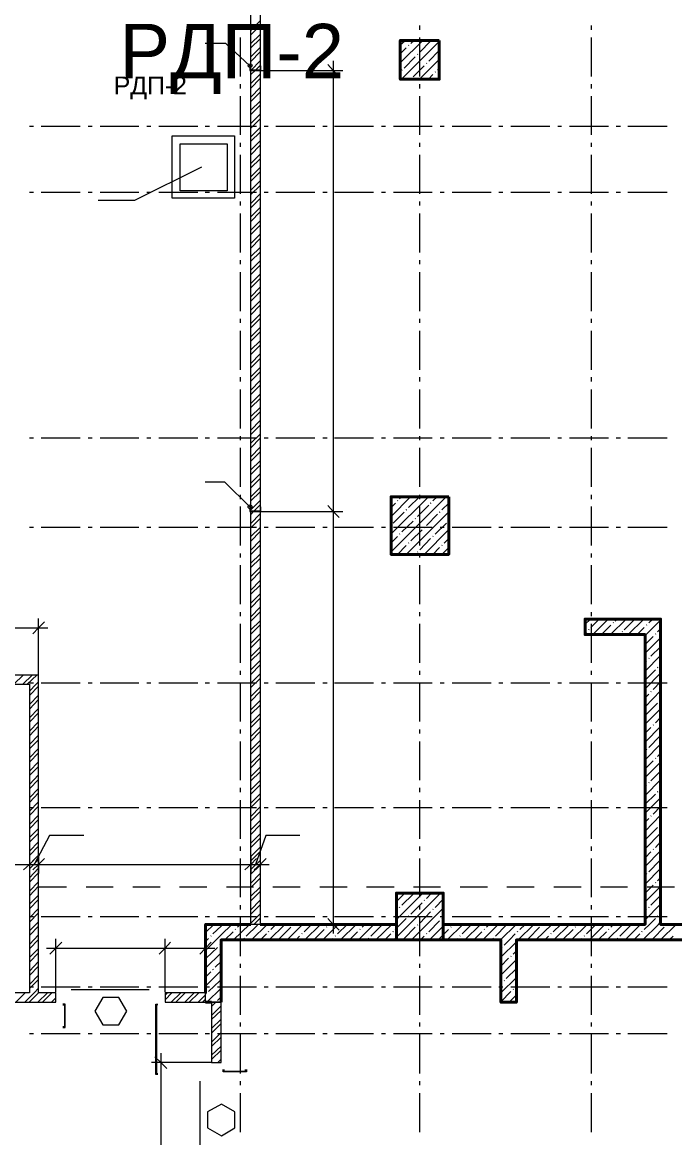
# Model space of a CAD drawing. Header units: millimetres. Extents: x -213547 to 415037, y -3642 to 106956.
# Drawn here: x -157508 to -149133, y 14414 to 28745 of the extents above; entities that cross this region are included whole.
import ezdxf

# ---------------------------------------------------------------- set-up
doc = ezdxf.new("R2010")
doc.units = ezdxf.units.MM
doc.layers.add('PDF _Текст', color=7, linetype='Continuous')
doc.styles.get("Standard").update_dxf_attribs({"font": 'arial.ttf'})

msp = doc.modelspace()

# ---------------------------------------------------------------- linework, layer by layer
at = {"lineweight": 9}
for points in [[(-154574.3, 28131.5), (-154574.3, 32147.6), (-154455.6, 32147.6), (-154455.6, 28131.5)], [(-154705.6, 28648.4), (-154705.6, 28703.4)], [(-154574.3, 28639.9), (-154455.6, 28762.7)], [(-154574.3, 28584.8), (-154455.6, 28703.4)], [(-152405.3, 28648.4), (-152405.3, 28703.4)], [(-150202.4, 28648.4), (-150202.4, 28703.4)], [(-154705.6, 28046.8), (-154705.6, 28550.9)], [(-154574.3, 28470.4), (-154455.6, 28589)], [(-154574.3, 28415.4), (-154455.6, 28534)], [(-152405.3, 28046.8), (-152405.3, 28550.9)], [(-150202.4, 28046.8), (-150202.4, 28550.9)], [(-154587, 28186.6), (-154896.2, 28470.4), (-155158.9, 28470.4)], [(-154574.3, 28301), (-154455.6, 28419.6)], [(-152655.2, 28453.5), (-152591.7, 28512.8)], [(-152655.2, 28224.7), (-152367.1, 28512.8)], [(-152655.2, 28339.1), (-152578.9, 28415.4)], [(-152638.3, 28012.9), (-152155.3, 28495.8)], [(-152549.3, 28445), (-152545.1, 28449.2)], [(-152519.6, 28470.4), (-152477.3, 28512.8)], [(-152405.3, 28360.3), (-152265.5, 28500.1)], [(-152290.9, 28245.9), (-152155.3, 28381.5)], [(-154574.3, 28241.7), (-154455.6, 28364.5)], [(-154570, 28131.5), (-154455.6, 28250.1)], [(-153515.2, 28250.1), (-153515.2, 22459.1), (-153515.2, 17036.5)], [(-152604.4, 28156.9), (-152464.6, 28301)], [(-152434.9, 28330.6), (-152430.7, 28334.9)], [(-152409.5, 28012.9), (-152155.3, 28267.1)], [(-154574.3, 28072.2), (-154519.2, 28127.3)], [(-154574.3, 22463.3), (-154574.3, 28127.3)], [(-154515, 28131.5), (-154455.6, 28190.8)], [(-154455.6, 28127.3), (-154455.6, 22463.3)], [(-154447.2, 28127.3), (-153515.2, 28127.3), (-153392.3, 28127.3)], [(-152634, 28131.5), (-152629.8, 28135.8)], [(-152490, 28042.6), (-152350.2, 28186.6)], [(-152320.5, 28216.2), (-152316.3, 28220.5)], [(-152206.1, 28101.9), (-152201.9, 28106.1)], [(-152176.5, 28131.5), (-152155.3, 28152.7)], [(-154705.6, 27894.3), (-154705.6, 27949.4)], [(-154574.3, 27957.8), (-154455.6, 28076.4)], [(-154574.3, 27898.5), (-154455.6, 28021.4)], [(-152519.6, 28017.1), (-152515.4, 28021.4)], [(-152405.3, 27894.3), (-152405.3, 27949.4)], [(-152295.1, 28012.9), (-152235.8, 28072.2)], [(-152180.7, 28012.9), (-152155.3, 28038.3)], [(-150202.4, 27894.3), (-150202.4, 27949.4)], [(-154574.3, 27784.1), (-154455.6, 27907)], [(-154574.3, 27729.1), (-154455.6, 27847.7)], [(-154705.6, 27297), (-154705.6, 27796.8)], [(-154574.3, 27614.7), (-154455.6, 27733.3)], [(-154574.3, 27559.6), (-154455.6, 27678.2)], [(-152405.3, 27297), (-152405.3, 27796.8)], [(-150202.4, 27297), (-150202.4, 27796.8)], [(-154574.3, 27445.2), (-154455.6, 27563.8)], [(-157416.9, 27411.3), (-157366, 27411.3)], [(-157264.3, 27411.3), (-156764.5, 27411.3)], [(-156662.8, 27411.3), (-156611.9, 27411.3)], [(-156510.3, 27411.3), (-156010.4, 27411.3)], [(-155908.7, 27411.3), (-155857.9, 27411.3)], [(-155756.2, 27411.3), (-155256.3, 27411.3)], [(-155158.9, 27411.3), (-155103.8, 27411.3)], [(-155002.1, 27411.3), (-154502.2, 27411.3)], [(-154574.3, 27385.9), (-154455.6, 27504.5)], [(-154574.3, 27271.5), (-154455.6, 27394.4)], [(-154404.8, 27411.3), (-154349.7, 27411.3)], [(-154252.3, 27411.3), (-153752.4, 27411.3)], [(-153650.7, 27411.3), (-153595.7, 27411.3)], [(-153498.2, 27411.3), (-152998.3, 27411.3)], [(-152896.7, 27411.3), (-152845.8, 27411.3)], [(-152744.2, 27411.3), (-152244.3, 27411.3)], [(-152142.6, 27411.3), (-152091.8, 27411.3)], [(-151990.1, 27411.3), (-151490.2, 27411.3)], [(-151388.5, 27411.3), (-151337.7, 27411.3)], [(-151236, 27411.3), (-150736.1, 27411.3)], [(-150634.5, 27411.3), (-150583.6, 27411.3)], [(-150482, 27411.3), (-149982.1, 27411.3)], [(-149884.6, 27411.3), (-149829.6, 27411.3)], [(-149732.1, 27411.3), (-149228, 27411.3)], [(-154574.3, 27216.5), (-154455.6, 27335.1)], [(-154705.6, 27144.5), (-154705.6, 27195.3)], [(-154574.3, 27102.1), (-154455.6, 27220.7)], [(-154574.3, 27042.8), (-154455.6, 27165.6)], [(-152405.3, 27144.5), (-152405.3, 27195.3)], [(-150202.4, 27144.5), (-150202.4, 27195.3)], [(-154705.6, 26542.9), (-154705.6, 27042.8)], [(-154574.3, 26928.4), (-154455.6, 27051.3)], [(-154574.3, 26873.3), (-154455.6, 26991.9)], [(-152405.3, 26542.9), (-152405.3, 27042.8)], [(-150202.4, 26542.9), (-150202.4, 27042.8)], [(-155205.5, 26881.8), (-156069.7, 26453.9), (-156535.7, 26453.9)], [(-154574.3, 26758.9), (-154455.6, 26877.6)], [(-154574.3, 26703.9), (-154455.6, 26822.5)], [(-154574.3, 26589.5), (-154455.6, 26708.1)], [(-157416.9, 26564.1), (-157366, 26564.1)], [(-157264.3, 26564.1), (-156764.5, 26564.1)], [(-156662.8, 26564.1), (-156611.9, 26564.1)], [(-156510.3, 26564.1), (-156010.4, 26564.1)], [(-155908.7, 26564.1), (-155857.9, 26564.1)], [(-155756.2, 26564.1), (-155256.3, 26564.1)], [(-155158.9, 26564.1), (-155103.8, 26564.1)], [(-155002.1, 26564.1), (-154502.2, 26564.1)], [(-154574.3, 26530.2), (-154455.6, 26648.8)], [(-154574.3, 26415.8), (-154455.6, 26538.7)], [(-154404.8, 26564.1), (-154349.7, 26564.1)], [(-154252.3, 26564.1), (-153752.4, 26564.1)], [(-153650.7, 26564.1), (-153595.7, 26564.1)], [(-153498.2, 26564.1), (-152998.3, 26564.1)], [(-152896.7, 26564.1), (-152845.8, 26564.1)], [(-152744.2, 26564.1), (-152244.3, 26564.1)], [(-152142.6, 26564.1), (-152091.8, 26564.1)], [(-151990.1, 26564.1), (-151490.2, 26564.1)], [(-151388.5, 26564.1), (-151337.7, 26564.1)], [(-151236, 26564.1), (-150736.1, 26564.1)], [(-150634.5, 26564.1), (-150583.6, 26564.1)], [(-150482, 26564.1), (-149982.1, 26564.1)], [(-149884.6, 26564.1), (-149829.6, 26564.1)], [(-149732.1, 26564.1), (-149228, 26564.1)], [(-154705.6, 26390.4), (-154705.6, 26441.2)], [(-154574.3, 26360.7), (-154455.6, 26479.3)], [(-152405.3, 26390.4), (-152405.3, 26441.2)], [(-150202.4, 26390.4), (-150202.4, 26441.2)], [(-154705.6, 25788.8), (-154705.6, 26288.7)], [(-154574.3, 26246.3), (-154455.6, 26365)], [(-154574.3, 26187), (-154455.6, 26309.9)], [(-152405.3, 25788.8), (-152405.3, 26288.7)], [(-150202.4, 25788.8), (-150202.4, 26288.7)], [(-154574.3, 26072.7), (-154455.6, 26195.5)], [(-154574.3, 26017.6), (-154455.6, 26136.2)], [(-154574.3, 25903.2), (-154455.6, 26021.8)], [(-154574.3, 25843.9), (-154455.6, 25966.7)], [(-154574.3, 25733.7), (-154455.6, 25852.4)], [(-154705.6, 25636.3), (-154705.6, 25687.1)], [(-154574.3, 25674.4), (-154455.6, 25793.1)], [(-154574.3, 25560.1), (-154455.6, 25678.7)], [(-152405.3, 25636.3), (-152405.3, 25687.1)], [(-150202.4, 25636.3), (-150202.4, 25687.1)], [(-154705.6, 25034.8), (-154705.6, 25534.6)], [(-154574.3, 25505), (-154455.6, 25623.6)], [(-154574.3, 25390.6), (-154455.6, 25509.2)], [(-152405.3, 25034.8), (-152405.3, 25534.6)], [(-150202.4, 25034.8), (-150202.4, 25534.6)], [(-154574.3, 25331.3), (-154455.6, 25454.2)], [(-154574.3, 25216.9), (-154455.6, 25339.8)], [(-154574.3, 25161.8), (-154455.6, 25280.5)], [(-154574.3, 25047.5), (-154455.6, 25166.1)], [(-154574.3, 24988.2), (-154455.6, 25111)], [(-154574.3, 24873.8), (-154455.6, 24996.6)], [(-154574.3, 24818.7), (-154455.6, 24937.3)], [(-154705.6, 24882.2), (-154705.6, 24933.1)], [(-154574.3, 24704.3), (-154455.6, 24822.9)], [(-152405.3, 24882.2), (-152405.3, 24933.1)], [(-150202.4, 24882.2), (-150202.4, 24933.1)], [(-154705.6, 24280.7), (-154705.6, 24780.6)], [(-154574.3, 24649.2), (-154455.6, 24767.9)], [(-154574.3, 24534.9), (-154455.6, 24653.5)], [(-152405.3, 24280.7), (-152405.3, 24780.6)], [(-150202.4, 24280.7), (-150202.4, 24780.6)], [(-154574.3, 24475.6), (-154455.6, 24598.4)], [(-154574.3, 24361.2), (-154455.6, 24484)], [(-154574.3, 24306.1), (-154455.6, 24424.7)], [(-154574.3, 24191.7), (-154455.6, 24310.3)], [(-154574.3, 24132.4), (-154455.6, 24255.3)], [(-154705.6, 24128.2), (-154705.6, 24183.2)], [(-154574.3, 24018), (-154455.6, 24140.9)], [(-154574.3, 23963), (-154455.6, 24081.6)], [(-152405.3, 24128.2), (-152405.3, 24183.2)], [(-150202.4, 24128.2), (-150202.4, 24183.2)], [(-154705.6, 23526.6), (-154705.6, 24026.5)], [(-154574.3, 23848.6), (-154455.6, 23967.2)], [(-152405.3, 23526.6), (-152405.3, 24026.5)], [(-150202.4, 23526.6), (-150202.4, 24026.5)], [(-154574.3, 23793.5), (-154455.6, 23912.1)], [(-154574.3, 23679.1), (-154455.6, 23797.7)], [(-154574.3, 23619.8), (-154455.6, 23738.4)], [(-154574.3, 23505.4), (-154455.6, 23628.3)], [(-154574.3, 23450.4), (-154455.6, 23569)], [(-157416.9, 23408), (-157366, 23408)], [(-157264.3, 23408), (-156764.5, 23408)], [(-156662.8, 23408), (-156611.9, 23408)], [(-156510.3, 23408), (-156010.4, 23408)], [(-155908.7, 23408), (-155857.9, 23408)], [(-155756.2, 23408), (-155256.3, 23408)], [(-155158.9, 23408), (-155103.8, 23408)], [(-155002.1, 23408), (-154502.2, 23408)], [(-154705.6, 23374.1), (-154705.6, 23429.2)], [(-154574.3, 23336), (-154455.6, 23454.6)], [(-154574.3, 23276.7), (-154455.6, 23399.5)], [(-154404.8, 23408), (-154349.7, 23408)], [(-154252.3, 23408), (-153752.4, 23408)], [(-153650.7, 23408), (-153595.7, 23408)], [(-153498.2, 23408), (-152998.3, 23408)], [(-152896.7, 23408), (-152845.8, 23408)], [(-152744.2, 23408), (-152244.3, 23408)], [(-152405.3, 23374.1), (-152405.3, 23429.2)], [(-152142.6, 23408), (-152091.8, 23408)], [(-151990.1, 23408), (-151490.2, 23408)], [(-151388.5, 23408), (-151337.7, 23408)], [(-151236, 23408), (-150736.1, 23408)], [(-150634.5, 23408), (-150583.6, 23408)], [(-150482, 23408), (-149982.1, 23408)], [(-150202.4, 23374.1), (-150202.4, 23429.2)], [(-149884.6, 23408), (-149829.6, 23408)], [(-149732.1, 23408), (-149228, 23408)], [(-154705.6, 22776.8), (-154705.6, 23276.7)], [(-154574.3, 23162.3), (-154455.6, 23285.1)], [(-154574.3, 23107.2), (-154455.6, 23225.8)], [(-152405.3, 22776.8), (-152405.3, 23276.7)], [(-150202.4, 22776.8), (-150202.4, 23276.7)], [(-154574.3, 22992.8), (-154455.6, 23111.5)], [(-154574.3, 22933.5), (-154455.6, 23056.4)], [(-154574.3, 22823.4), (-154455.6, 22942)], [(-154587, 22518.4), (-154908.9, 22836.1), (-155158.9, 22836.1)], [(-154574.3, 22764.1), (-154455.6, 22882.7)], [(-154705.6, 22620), (-154705.6, 22675.1)], [(-154574.3, 22649.7), (-154455.6, 22768.3)], [(-154574.3, 22594.6), (-154455.6, 22713.2)], [(-152773.8, 22624.3), (-152752.6, 22649.7)], [(-152773.8, 22395.5), (-152523.9, 22649.7)], [(-152773.8, 22171), (-152295.1, 22649.7)], [(-152773.8, 21942.2), (-152066.3, 22649.7)], [(-152663.7, 22624.3), (-152638.3, 22649.7)], [(-152549.3, 22509.9), (-152409.5, 22649.7)], [(-152405.3, 22620), (-152405.3, 22675.1)], [(-152235.8, 22594.6), (-152180.7, 22649.7)], [(-150202.4, 22620), (-150202.4, 22675.1)], [(-154705.6, 22022.7), (-154705.6, 22522.6)], [(-154574.3, 22480.2), (-154455.6, 22598.9)], [(-154536.1, 22463.3), (-154455.6, 22543.8)], [(-152773.8, 22509.9), (-152718.7, 22565)], [(-152693.3, 22594.6), (-152684.9, 22598.9)], [(-152434.9, 22395.5), (-152290.9, 22539.5)], [(-152405.3, 22022.7), (-152405.3, 22522.6)], [(-152265.5, 22565), (-152257, 22569.2)], [(-152121.4, 22480.2), (-152032.5, 22565)], [(-150202.4, 22022.7), (-150202.4, 22522.6)], [(-154574.3, 22420.9), (-154540.4, 22459.1)], [(-154455.6, 22459.1), (-154455.6, 17155.2), (-154574.3, 17155.2), (-154574.3, 22459.1)], [(-154574.3, 22306.5), (-154455.6, 22429.4)], [(-154574.3, 22251.5), (-154455.6, 22370.1)], [(-154447.2, 22459.1), (-153515.2, 22459.1), (-153392.3, 22459.1)], [(-152748.4, 22310.8), (-152604.4, 22450.6)], [(-152578.9, 22480.2), (-152570.5, 22484.5)], [(-152578.9, 21908.3), (-152032.5, 22454.8)], [(-152464.6, 22365.9), (-152460.3, 22370.1)], [(-152320.5, 22281.1), (-152176.5, 22425.2)], [(-152151.1, 22450.6), (-152142.6, 22454.8)], [(-157416.9, 22259.9), (-157366, 22259.9)], [(-157264.3, 22259.9), (-156764.5, 22259.9)], [(-156662.8, 22259.9), (-156611.9, 22259.9)], [(-156510.3, 22259.9), (-156010.4, 22259.9)], [(-155908.7, 22259.9), (-155857.9, 22259.9)], [(-155756.2, 22259.9), (-155256.3, 22259.9)], [(-155158.9, 22259.9), (-155103.8, 22259.9)], [(-155002.1, 22259.9), (-154502.2, 22259.9)], [(-154574.3, 22137.1), (-154455.6, 22255.7)], [(-154404.8, 22259.9), (-154349.7, 22259.9)], [(-154252.3, 22259.9), (-153752.4, 22259.9)], [(-153650.7, 22259.9), (-153595.7, 22259.9)], [(-153498.2, 22259.9), (-152998.3, 22259.9)], [(-152896.7, 22259.9), (-152845.8, 22259.9)], [(-152773.8, 22281.1), (-152773.8, 22285.4)], [(-152744.2, 22259.9), (-152244.3, 22259.9)], [(-152634, 22196.4), (-152490, 22336.2)], [(-152519.6, 22082), (-152375.6, 22221.8)], [(-152350.2, 22251.5), (-152345.9, 22255.7)], [(-152350.2, 21908.3), (-152032.5, 22226.1)], [(-152206.1, 22166.7), (-152062.1, 22310.8)], [(-152142.6, 22259.9), (-152091.8, 22259.9)], [(-152036.7, 22336.2), (-152032.5, 22340.4)], [(-151990.1, 22259.9), (-151490.2, 22259.9)], [(-151388.5, 22259.9), (-151337.7, 22259.9)], [(-151236, 22259.9), (-150736.1, 22259.9)], [(-150634.5, 22259.9), (-150583.6, 22259.9)], [(-150482, 22259.9), (-149982.1, 22259.9)], [(-149884.6, 22259.9), (-149829.6, 22259.9)], [(-149732.1, 22259.9), (-149228, 22259.9)], [(-154574.3, 22077.8), (-154455.6, 22200.6)], [(-154574.3, 21963.4), (-154455.6, 22086.3)], [(-152773.8, 22056.6), (-152693.3, 22137.1)], [(-152663.7, 22166.7), (-152659.4, 22171)], [(-152405.3, 21967.6), (-152265.5, 22111.7)], [(-152235.8, 22137.1), (-152231.6, 22141.3)], [(-152091.8, 22052.4), (-152032.5, 22111.7)], [(-154574.3, 21908.3), (-154455.6, 22026.9)], [(-152693.3, 21908.3), (-152578.9, 22022.7)], [(-152549.3, 22052.4), (-152545.1, 22056.6)], [(-152434.9, 21938), (-152430.7, 21942.2)], [(-152235.8, 21908.3), (-152151.1, 21997.3)], [(-152121.4, 22022.7), (-152117.2, 22026.9)], [(-152121.4, 21908.3), (-152032.5, 21997.3)], [(-154705.6, 21870.2), (-154705.6, 21921)], [(-154574.3, 21793.9), (-154455.6, 21912.6)], [(-154574.3, 21738.9), (-154455.6, 21857.5)], [(-152464.6, 21908.3), (-152464.6, 21908.3)], [(-152405.3, 21870.2), (-152405.3, 21921)], [(-150202.4, 21870.2), (-150202.4, 21921)], [(-154705.6, 21268.6), (-154705.6, 21768.5)], [(-154574.3, 21624.5), (-154455.6, 21743.1)], [(-154574.3, 21565.2), (-154455.6, 21688)], [(-152405.3, 21268.6), (-152405.3, 21768.5)], [(-150202.4, 21268.6), (-150202.4, 21768.5)], [(-154574.3, 21450.8), (-154455.6, 21573.7)], [(-154574.3, 21395.7), (-154455.6, 21514.4)], [(-154574.3, 21281.4), (-154455.6, 21400)], [(-154574.3, 21222), (-154455.6, 21344.9)], [(-154574.3, 21107.7), (-154455.6, 21230.5)], [(-157298.2, 20357.8), (-157298.2, 20963.6), (-157298.2, 21086.5)], [(-154705.6, 21116.1), (-154705.6, 21167)], [(-154574.3, 21052.6), (-154455.6, 21171.2)], [(-152405.3, 21116.1), (-152405.3, 21167)], [(-150282.8, 21010.2), (-150215.1, 21078)], [(-150210.8, 20967.9), (-150100.7, 21078)], [(-150202.4, 21116.1), (-150202.4, 21167)], [(-150185.4, 20878.9), (-149986.3, 21078)], [(-149956.6, 20878.9), (-149757.5, 21078)], [(-149897.3, 21052.6), (-149871.9, 21078)], [(-149783, 20938.2), (-149643.2, 21078)], [(-149727.9, 20878.9), (-149528.8, 21078)], [(-149465.2, 21027.2), (-149414.4, 21078)], [(-164614.4, 20963.6), (-160492.4, 20963.6), (-157179.6, 20963.6)], [(-154705.6, 20514.6), (-154705.6, 21014.5)], [(-154574.3, 20938.2), (-154455.6, 21056.8)], [(-154574.3, 20883.1), (-154455.6, 21001.8)], [(-152405.3, 20514.6), (-152405.3, 21014.5)], [(-150236.2, 20938.2), (-150232, 20946.7)], [(-150202.4, 20514.6), (-150202.4, 21014.5)], [(-150071, 20878.9), (-149952.4, 20997.5)], [(-149922.8, 21027.2), (-149918.5, 21031.4)], [(-149613.5, 20878.9), (-149524.5, 20967.9)], [(-149511.8, 20866.2), (-149499.1, 20878.9), (-149312.7, 21065.3)], [(-149494.9, 20997.5), (-149490.7, 21001.8)], [(-149355.1, 20912.8), (-149312.7, 20950.9)], [(-154574.3, 20768.8), (-154455.6, 20887.4)], [(-154574.3, 20709.4), (-154455.6, 20828.1)], [(-150282.8, 20895.8), (-150265.9, 20912.8)], [(-149842.3, 20878.9), (-149838, 20883.1)], [(-149808.4, 20912.8), (-149804.1, 20917)], [(-149511.8, 20751.8), (-149410.2, 20853.5)], [(-149511.8, 20637.4), (-149312.7, 20836.5)], [(-149380.5, 20883.1), (-149376.3, 20887.4)], [(-154574.3, 20595.1), (-154455.6, 20717.9)], [(-154574.3, 20540), (-154455.6, 20658.6)], [(-149439.8, 20599.3), (-149312.7, 20722.2)], [(-154574.3, 20425.6), (-154455.6, 20544.2)], [(-149511.8, 20408.7), (-149312.7, 20607.8)], [(-149511.8, 20523), (-149494.9, 20540)], [(-149465.2, 20569.6), (-149461, 20573.9)], [(-149325.4, 20484.9), (-149312.7, 20493.4)], [(-160484, 20239.2), (-157416.9, 20239.2), (-157416.9, 16274), (-159361.3, 16274), (-159361.3, 16155.4), (-157077.9, 16155.4), (-157077.9, 16274), (-157298.2, 16274), (-157298.2, 20239.2), (-157298.2, 20357.8), (-160484, 20357.8)], [(-157616, 20239.2), (-157497.3, 20357.8)], [(-157501.6, 20239.2), (-157383, 20357.8)], [(-157446.5, 20239.2), (-157323.7, 20357.8)], [(-154705.6, 20362.1), (-154705.6, 20412.9)], [(-154574.3, 20366.3), (-154455.6, 20489.2)], [(-154574.3, 20251.9), (-154455.6, 20374.8)], [(-152405.3, 20362.1), (-152405.3, 20412.9)], [(-150202.4, 20362.1), (-150202.4, 20412.9)], [(-149511.8, 20294.3), (-149380.5, 20425.6)], [(-149511.8, 20179.9), (-149312.7, 20383.2)], [(-149355.1, 20455.3), (-149346.6, 20459.5)], [(-157416.9, 20150.2), (-157332.1, 20239.2), (-157298.2, 20268.9)], [(-157416.9, 20256.2), (-157366, 20256.2)], [(-157416.9, 20095.2), (-157298.2, 20213.8)], [(-157264.3, 20256.2), (-156764.5, 20256.2)], [(-156662.8, 20256.2), (-156611.9, 20256.2)], [(-156510.3, 20256.2), (-156010.4, 20256.2)], [(-155908.7, 20256.2), (-155857.9, 20256.2)], [(-155756.2, 20256.2), (-155256.3, 20256.2)], [(-155158.9, 20256.2), (-155103.8, 20256.2)], [(-155002.1, 20256.2), (-154502.2, 20256.2)], [(-154705.6, 19760.5), (-154705.6, 20260.4)], [(-154574.3, 20196.8), (-154455.6, 20315.5)], [(-154404.8, 20256.2), (-154349.7, 20256.2)], [(-154252.3, 20256.2), (-153752.4, 20256.2)], [(-153650.7, 20256.2), (-153595.7, 20256.2)], [(-153498.2, 20256.2), (-152998.3, 20256.2)], [(-152896.7, 20256.2), (-152845.8, 20256.2)], [(-152744.2, 20256.2), (-152244.3, 20256.2)], [(-152405.3, 19760.5), (-152405.3, 20260.4)], [(-152142.6, 20256.2), (-152091.8, 20256.2)], [(-151990.1, 20256.2), (-151490.2, 20256.2)], [(-151388.5, 20256.2), (-151337.7, 20256.2)], [(-151236, 20256.2), (-150736.1, 20256.2)], [(-150634.5, 20256.2), (-150583.6, 20256.2)], [(-150482, 20256.2), (-149982.1, 20256.2)], [(-150202.4, 19760.5), (-150202.4, 20260.4)], [(-149884.6, 20256.2), (-149829.6, 20256.2)], [(-149732.1, 20256.2), (-149228, 20256.2)], [(-149410.2, 20171.4), (-149312.7, 20268.9)], [(-157416.9, 19980.8), (-157298.2, 20099.4)], [(-154574.3, 20082.5), (-154455.6, 20201.1)], [(-154574.3, 20023.2), (-154455.6, 20146)], [(-149511.8, 19951.1), (-149312.7, 20154.5)], [(-149511.8, 20065.5), (-149465.2, 20112.1)], [(-149439.8, 20141.8), (-149435.6, 20146)], [(-157416.9, 19921.5), (-157298.2, 20044.3)], [(-157416.9, 19807.1), (-157298.2, 19930)], [(-154574.3, 19913), (-154455.6, 20031.6)], [(-154574.3, 19853.7), (-154455.6, 19972.3)], [(-149511.8, 19726.6), (-149312.7, 19925.7)], [(-149494.9, 19853.7), (-149355.1, 19997.7)], [(-149325.4, 20027.4), (-149321.2, 20031.6)], [(-157416.9, 19752), (-157298.2, 19870.7)], [(-154574.3, 19739.3), (-154455.6, 19857.9)], [(-154574.3, 19684.3), (-154455.6, 19802.9)], [(-149380.5, 19743.6), (-149312.7, 19811.3)], [(-157416.9, 19637.7), (-157298.2, 19756.3)], [(-157416.9, 19578.3), (-157298.2, 19701.2)], [(-154705.6, 19608), (-154705.6, 19658.8)], [(-154574.3, 19569.9), (-154455.6, 19688.5)], [(-154574.3, 19510.6), (-154455.6, 19633.4)], [(-152405.3, 19608), (-152405.3, 19658.8)], [(-150202.4, 19608), (-150202.4, 19658.8)], [(-149511.8, 19497.9), (-149312.7, 19697)], [(-149511.8, 19612.2), (-149439.8, 19684.3)], [(-149410.2, 19713.9), (-149405.9, 19718.1)], [(-157416.9, 19464), (-157298.2, 19586.8)], [(-157416.9, 19408.9), (-157298.2, 19527.5)], [(-154705.6, 19006.4), (-154705.6, 19506.3)], [(-154574.3, 19396.2), (-154455.6, 19519)], [(-152405.3, 19006.4), (-152405.3, 19506.3)], [(-150202.4, 19006.4), (-150202.4, 19506.3)], [(-149465.2, 19425.8), (-149325.4, 19569.9)], [(-157416.9, 19294.5), (-157298.2, 19413.1)], [(-157416.9, 19239.4), (-157298.2, 19358.1)], [(-154574.3, 19341.1), (-154455.6, 19459.7)], [(-149511.8, 19269.1), (-149312.7, 19468.2)], [(-149494.9, 19400.4), (-149490.7, 19404.7)], [(-149355.1, 19311.5), (-149312.7, 19353.8)], [(-157416.9, 19125.1), (-157298.2, 19243.7)], [(-154574.3, 19226.7), (-154455.6, 19345.3)], [(-154574.3, 19167.4), (-154455.6, 19290.3)], [(-149511.8, 19154.7), (-149410.2, 19256.4)], [(-149511.8, 19040.3), (-149312.7, 19239.4)], [(-149380.5, 19286), (-149376.3, 19290.3)], [(-157416.9, 19065.7), (-157298.2, 19184.4)], [(-157416.9, 18951.4), (-157298.2, 19074.2)], [(-154574.3, 19053), (-154455.6, 19175.9)], [(-154574.3, 18998), (-154455.6, 19116.6)], [(-149439.8, 18998), (-149312.7, 19125.1)], [(-157416.9, 18896.3), (-157298.2, 19014.9)], [(-154574.3, 18883.6), (-154455.6, 19002.2)], [(-154574.3, 18828.5), (-154455.6, 18947.1)], [(-149511.8, 18811.6), (-149312.7, 19010.7)], [(-149511.8, 18925.9), (-149494.9, 18942.9)], [(-149465.2, 18972.5), (-149461, 18976.8)], [(-157416.9, 18781.9), (-157298.2, 18900.5)], [(-157416.9, 18722.6), (-157298.2, 18845.5)], [(-154705.6, 18853.9), (-154705.6, 18909)], [(-154574.3, 18714.1), (-154455.6, 18832.7)], [(-154574.3, 18654.8), (-154455.6, 18777.7)], [(-152405.3, 18853.9), (-152405.3, 18909)], [(-150202.4, 18853.9), (-150202.4, 18909)], [(-149511.8, 18697.2), (-149380.5, 18828.5)], [(-149511.8, 18582.8), (-149312.7, 18781.9)], [(-149355.1, 18858.2), (-149346.6, 18862.4)], [(-149325.4, 18883.6), (-149312.7, 18896.3)], [(-157416.9, 18608.2), (-157298.2, 18731.1)], [(-157416.9, 18553.1), (-157298.2, 18671.8)], [(-157416.9, 18654.8), (-157366, 18654.8)], [(-157264.3, 18654.8), (-156764.5, 18654.8)], [(-156662.8, 18654.8), (-156611.9, 18654.8)], [(-156510.3, 18654.8), (-156010.4, 18654.8)], [(-155908.7, 18654.8), (-155857.9, 18654.8)], [(-155756.2, 18654.8), (-155256.3, 18654.8)], [(-155158.9, 18654.8), (-155103.8, 18654.8)], [(-155002.1, 18654.8), (-154502.2, 18654.8)], [(-154705.6, 18252.4), (-154705.6, 18752.3)], [(-154574.3, 18540.4), (-154455.6, 18663.3)], [(-154404.8, 18654.8), (-154349.7, 18654.8)], [(-154252.3, 18654.8), (-153752.4, 18654.8)], [(-153650.7, 18654.8), (-153595.7, 18654.8)], [(-153498.2, 18654.8), (-152998.3, 18654.8)], [(-152896.7, 18654.8), (-152845.8, 18654.8)], [(-152744.2, 18654.8), (-152244.3, 18654.8)], [(-152405.3, 18252.4), (-152405.3, 18752.3)], [(-152142.6, 18654.8), (-152091.8, 18654.8)], [(-151990.1, 18654.8), (-151490.2, 18654.8)], [(-151388.5, 18654.8), (-151337.7, 18654.8)], [(-151236, 18654.8), (-150736.1, 18654.8)], [(-150634.5, 18654.8), (-150583.6, 18654.8)], [(-150482, 18654.8), (-149982.1, 18654.8)], [(-150202.4, 18252.4), (-150202.4, 18752.3)], [(-149884.6, 18654.8), (-149829.6, 18654.8)], [(-149732.1, 18654.8), (-149228, 18654.8)], [(-149410.2, 18570.1), (-149312.7, 18667.5)], [(-157416.9, 18438.8), (-157298.2, 18557.4)], [(-157416.9, 18383.7), (-157298.2, 18502.3)], [(-154574.3, 18485.4), (-154455.6, 18604)], [(-154574.3, 18371), (-154455.6, 18489.6)], [(-149511.8, 18354), (-149312.7, 18557.4)], [(-149511.8, 18468.4), (-149465.2, 18515)], [(-149439.8, 18544.7), (-149435.6, 18548.9)], [(-157416.9, 18269.3), (-157298.2, 18387.9)], [(-154574.3, 18311.7), (-154455.6, 18434.5)], [(-149494.9, 18256.6), (-149355.1, 18400.6)], [(-149325.4, 18430.3), (-149321.2, 18434.5)], [(-157416.9, 18210), (-157298.2, 18328.6)], [(-157416.9, 18095.6), (-157298.2, 18214.2)], [(-156717.9, 18294.7), (-157158.4, 18294.7), (-157357.5, 17926.2)], [(-154574.3, 18197.3), (-154455.6, 18320.1)], [(-154574.3, 18142.2), (-154455.6, 18260.8)], [(-153943, 18294.7), (-154383.6, 18294.7), (-154515, 17926.2)], [(-149511.8, 18125.3), (-149312.7, 18328.6)], [(-149380.5, 18142.2), (-149312.7, 18214.2)], [(-157416.9, 18040.5), (-157298.2, 18159.2)], [(-154705.6, 18099.9), (-154705.6, 18154.9)], [(-154574.3, 18027.8), (-154455.6, 18146.5)], [(-154574.3, 17972.8), (-154455.6, 18091.4)], [(-152405.3, 18099.9), (-152405.3, 18154.9)], [(-150202.4, 18099.9), (-150202.4, 18154.9)], [(-149511.8, 17896.5), (-149312.7, 18099.9)], [(-149511.8, 18010.9), (-149439.8, 18087.1)], [(-149410.2, 18116.8), (-149405.9, 18121)], [(-164614.4, 17926.2), (-157416.9, 17926.2), (-157298.2, 17926.2), (-154574.3, 17926.2), (-154337, 17926.2)], [(-157416.9, 17926.2), (-157298.2, 18044.8)], [(-157416.9, 18036.3), (-157416.9, 17926.2), (-157416.9, 17807.6)], [(-157416.9, 17866.9), (-157298.2, 17989.7)], [(-157298.2, 18036.3), (-157298.2, 17926.2), (-157298.2, 17807.6)], [(-154705.6, 17502.5), (-154705.6, 18002.4)], [(-154574.3, 18036.3), (-154574.3, 17926.2), (-154574.3, 17807.6)], [(-154574.3, 17858.4), (-154455.6, 17977)], [(-154574.3, 17799.1), (-154455.6, 17917.7)], [(-154455.6, 18036.3), (-154455.6, 17926.2), (-154455.6, 17807.6)], [(-152405.3, 17502.5), (-152405.3, 18002.4)], [(-150202.4, 17502.5), (-150202.4, 18002.4)], [(-149465.2, 17828.7), (-149325.4, 17972.8)], [(-157416.9, 17752.5), (-157298.2, 17875.3)], [(-157416.9, 17697.4), (-157298.2, 17816)], [(-154574.3, 17684.7), (-154455.6, 17807.6)], [(-149511.8, 17672), (-149312.7, 17871.1)], [(-149494.9, 17803.3), (-149490.7, 17807.6)], [(-157416.9, 17583), (-157298.2, 17701.6)], [(-157416.9, 17523.7), (-157298.2, 17646.6)], [(-157289.8, 17638.1), (-156942.4, 17638.1)], [(-156688.2, 17638.1), (-156340.8, 17638.1)], [(-156090.9, 17638.1), (-155739.3, 17638.1)], [(-155489.3, 17638.1), (-155137.7, 17638.1)], [(-154887.8, 17638.1), (-154540.4, 17638.1)], [(-154574.3, 17629.6), (-154455.6, 17748.2)], [(-154574.3, 17515.2), (-154455.6, 17633.9)], [(-154290.4, 17638.1), (-153938.8, 17638.1)], [(-153688.9, 17638.1), (-153337.3, 17638.1)], [(-153087.3, 17638.1), (-152735.7, 17638.1)], [(-152485.7, 17638.1), (-152138.4, 17638.1)], [(-151888.4, 17638.1), (-151536.8, 17638.1)], [(-151286.9, 17638.1), (-150935.2, 17638.1)], [(-150685.3, 17638.1), (-150333.7, 17638.1)], [(-150083.7, 17638.1), (-149736.4, 17638.1)], [(-149511.8, 17557.6), (-149410.2, 17659.3)], [(-149511.8, 17443.2), (-149312.7, 17642.3)], [(-149486.4, 17638.1), (-149134.8, 17638.1)], [(-149380.5, 17688.9), (-149376.3, 17693.2)], [(-149355.1, 17714.4), (-149312.7, 17756.7)], [(-157416.9, 17413.6), (-157298.2, 17532.2)], [(-154574.3, 17455.9), (-154455.6, 17578.8)], [(-152739.9, 16956), (-152706, 16989.9), (-152138.4, 17557.6)], [(-152706, 17447.5), (-152595.9, 17557.6)], [(-152706, 17218.7), (-152367.1, 17557.6)], [(-152634, 17400.9), (-152490, 17544.9)], [(-152320.5, 17485.6), (-152252.7, 17557.6)], [(-149439.8, 17400.9), (-149312.7, 17528)], [(-157416.9, 17354.3), (-157298.2, 17472.9)], [(-157416.9, 17239.9), (-157298.2, 17358.5)], [(-154705.6, 17345.8), (-154705.6, 17400.9)], [(-154574.3, 17341.6), (-154455.6, 17464.4)], [(-154574.3, 17286.5), (-154455.6, 17405.1)], [(-152706, 17333.1), (-152693.3, 17345.8)], [(-152663.7, 17371.2), (-152659.4, 17379.7)], [(-152519.6, 17286.5), (-152375.6, 17430.5)], [(-152511.2, 16956), (-152104.5, 17362.7)], [(-152405.3, 17345.8), (-152405.3, 17400.9)], [(-152350.2, 17460.2), (-152345.9, 17464.4)], [(-152235.8, 17345.8), (-152231.6, 17350)], [(-152206.1, 17371.2), (-152104.5, 17477.1)], [(-150202.4, 17345.8), (-150202.4, 17400.9)], [(-149511.8, 17214.5), (-149312.7, 17413.6)], [(-149511.8, 17328.8), (-149494.9, 17345.8)], [(-149465.2, 17371.2), (-149461, 17379.7)], [(-157416.9, 17184.8), (-157298.2, 17303.4)], [(-157416.9, 17256.8), (-157366, 17256.8)], [(-157264.3, 17256.8), (-156764.5, 17256.8)], [(-156662.8, 17256.8), (-156611.9, 17256.8)], [(-156510.3, 17256.8), (-156010.4, 17256.8)], [(-155908.7, 17256.8), (-155857.9, 17256.8)], [(-155756.2, 17256.8), (-155256.3, 17256.8)], [(-155158.9, 17256.8), (-155103.8, 17256.8)], [(-155002.1, 17256.8), (-154502.2, 17256.8)], [(-154705.6, 16748.5), (-154705.6, 17248.4)], [(-154574.3, 17172.1), (-154455.6, 17290.7)], [(-154536.1, 17155.2), (-154455.6, 17235.6)], [(-154404.8, 17256.8), (-154349.7, 17256.8)], [(-154252.3, 17256.8), (-153752.4, 17256.8)], [(-153650.7, 17256.8), (-153595.7, 17256.8)], [(-153498.2, 17256.8), (-152998.3, 17256.8)], [(-152896.7, 17256.8), (-152845.8, 17256.8)], [(-152744.2, 17256.8), (-152244.3, 17256.8)], [(-152718.7, 17087.4), (-152706, 17104.3), (-152578.9, 17231.4)], [(-152549.3, 17261.1), (-152545.1, 17265.3)], [(-152405.3, 17172.1), (-152265.5, 17316.1)], [(-152405.3, 16748.5), (-152405.3, 17248.4)], [(-152290.9, 17057.7), (-152151.1, 17201.8)], [(-152142.6, 17256.8), (-152091.8, 17256.8)], [(-152121.4, 17231.4), (-152117.2, 17235.6)], [(-151990.1, 17256.8), (-151490.2, 17256.8)], [(-151388.5, 17256.8), (-151337.7, 17256.8)], [(-151236, 17256.8), (-150736.1, 17256.8)], [(-150634.5, 17256.8), (-150583.6, 17256.8)], [(-150482, 17256.8), (-149982.1, 17256.8)], [(-150202.4, 16748.5), (-150202.4, 17248.4)], [(-149884.6, 17256.8), (-149829.6, 17256.8)], [(-149732.1, 17256.8), (-149228, 17256.8)], [(-149524.5, 17087.4), (-149456.8, 17155.2), (-149380.5, 17231.4)], [(-149355.1, 17261.1), (-149346.6, 17265.3)], [(-149325.4, 17286.5), (-149312.7, 17299.2)], [(-157416.9, 17070.4), (-157298.2, 17189)], [(-157416.9, 17011.1), (-157298.2, 17134)], [(-155154.6, 17049.2), (-155048.7, 17155.2)], [(-155154.6, 16820.5), (-154955.5, 17019.6), (-154820, 17155.2)], [(-155061.4, 17032.3), (-154955.5, 17134), (-154934.4, 17155.2)], [(-154908.9, 16956), (-154803, 17057.7)], [(-154794.6, 16956), (-154591.2, 17155.2)], [(-154773.4, 17087.4), (-154769.1, 17091.6)], [(-154743.7, 17117), (-154705.6, 17155.2)], [(-154633.6, 17002.6), (-154489.5, 17146.7)], [(-154565.8, 16956), (-154362.4, 17155.2)], [(-154345.5, 17057.7), (-154341.3, 17066.2)], [(-154337, 16956), (-154137.9, 17155.2)], [(-154315.8, 17087.4), (-154252.3, 17155.2)], [(-154205.7, 16973), (-154061.7, 17117)], [(-154108.3, 16956), (-153909.2, 17155.2)], [(-154032, 17146.7), (-154027.8, 17150.9)], [(-153888, 17057.7), (-153794.8, 17155.2)], [(-153879.5, 16956), (-153680.4, 17155.2)], [(-153765.1, 16956), (-153633.8, 17087.4)], [(-153650.7, 16956), (-153451.6, 17155.2)], [(-153409.3, 17155.2), (-153515.2, 17155.2), (-153633.8, 17155.2)], [(-153604.1, 17117), (-153599.9, 17121.3)], [(-153574.5, 17146.7), (-153566, 17155.2)], [(-153460.1, 17032.3), (-153337.3, 17155.2)], [(-153422, 16956), (-153222.9, 17155.2)], [(-153307.6, 16956), (-153205.9, 17057.7)], [(-153193.2, 16956), (-152994.1, 17155.2)], [(-153176.3, 17087.4), (-153172, 17091.6)], [(-153146.6, 17117), (-153108.5, 17155.2)], [(-153032.2, 17002.6), (-152892.4, 17146.7)], [(-152968.7, 16956), (-152765.3, 17155.2)], [(-152748.4, 17057.7), (-152744.2, 17066.2)], [(-152604.4, 16973), (-152464.6, 17117)], [(-152434.9, 17146.7), (-152430.7, 17150.9)], [(-152282.4, 16956), (-152104.5, 17134), (-152083.3, 17155.2)], [(-152168, 16956), (-152104.5, 17019.6), (-152036.7, 17087.4)], [(-152053.6, 16956), (-151854.5, 17155.2)], [(-152007, 17117), (-152002.8, 17121.3)], [(-151977.4, 17146.7), (-151968.9, 17155.2)], [(-151863, 17032.3), (-151740.2, 17155.2)], [(-151824.9, 16956), (-151625.8, 17155.2)], [(-151710.5, 16956), (-151608.8, 17057.7)], [(-151596.1, 16956), (-151397, 17155.2)], [(-151579.2, 17087.4), (-151574.9, 17091.6)], [(-151549.5, 17117), (-151511.4, 17155.2)], [(-151435.1, 17002.6), (-151295.3, 17146.7)], [(-151367.4, 16956), (-151168.2, 17155.2)], [(-151151.3, 17057.7), (-151147.1, 17066.2)], [(-151142.8, 16956), (-150939.5, 17155.2)], [(-151121.6, 17087.4), (-151053.9, 17155.2)], [(-151007.3, 16973), (-150867.5, 17117)], [(-150914.1, 16956), (-150710.7, 17155.2)], [(-150837.8, 17146.7), (-150833.6, 17150.9)], [(-150693.8, 17057.7), (-150596.3, 17155.2)], [(-150685.3, 16956), (-150482, 17155.2)], [(-150570.9, 16956), (-150435.4, 17087.4)], [(-150456.5, 16956), (-150257.4, 17155.2)], [(-150409.9, 17117), (-150405.7, 17121.3)], [(-150380.3, 17146.7), (-150371.8, 17155.2)], [(-150265.9, 17032.3), (-150143, 17155.2)], [(-150227.8, 16956), (-150028.7, 17155.2)], [(-150113.4, 16956), (-150007.5, 17057.7)], [(-149999, 16956), (-149799.9, 17155.2)], [(-149982.1, 17087.4), (-149977.8, 17091.6)], [(-149952.4, 17117), (-149914.3, 17155.2)], [(-149838, 17002.6), (-149694, 17146.7)], [(-149770.3, 16956), (-149571.1, 17155.2)], [(-149554.2, 17057.7), (-149550, 17066.2)], [(-149541.5, 16956), (-149342.4, 17155.2), (-149312.7, 17184.8)], [(-149410.2, 16973), (-149266.1, 17117)], [(-149312.7, 16956), (-149113.6, 17155.2)], [(-149240.7, 17146.7), (-149232.2, 17150.9)], [(-157416.9, 16896.7), (-157298.2, 17019.6)], [(-157416.9, 16841.7), (-157298.2, 16960.3)], [(-157077.9, 16282.5), (-157077.9, 16850.1), (-157077.9, 16968.8)], [(-155675.7, 16282.5), (-155675.7, 16850.1), (-155675.7, 16968.8)], [(-155154.6, 16934.9), (-155116.5, 16973)], [(-155154.6, 16956), (-155154.6, 16850.1), (-155154.6, 16731.5)], [(-155086.9, 17002.6), (-155082.6, 17006.9)], [(-154659, 16973), (-154654.8, 16977.2)], [(-154451.4, 16956), (-154375.2, 17032.3)], [(-153993.9, 16956), (-153947.3, 17002.6)], [(-153917.6, 17032.3), (-153913.4, 17036.5)], [(-153536.4, 16956), (-153519.4, 16973)], [(-153489.8, 17002.6), (-153485.5, 17006.9)], [(-153061.9, 16973), (-153057.7, 16977.2)], [(-152854.3, 16956), (-152778.1, 17032.3)], [(-152396.8, 16956), (-152350.2, 17002.6)], [(-152320.5, 17032.3), (-152316.3, 17036.5)], [(-151939.3, 16956), (-151922.3, 16973)], [(-151892.7, 17002.6), (-151888.4, 17006.9)], [(-151464.8, 16973), (-151460.6, 16977.2)], [(-151363.1, 16731.5), (-151164, 16930.6)], [(-151320.8, 16888.3), (-151253, 16956), (-151181, 17032.3)], [(-150799.7, 16956), (-150753.1, 17002.6)], [(-150723.4, 17032.3), (-150719.2, 17036.5)], [(-150342.2, 16956), (-150325.2, 16973)], [(-150295.6, 17002.6), (-150291.3, 17006.9)], [(-149867.7, 16973), (-149863.4, 16977.2)], [(-149655.9, 16956), (-149579.6, 17032.3)], [(-149202.6, 16956), (-149151.7, 17002.6)], [(-157416.9, 16727.3), (-157298.2, 16845.9)], [(-157416.9, 16668), (-157298.2, 16790.8)], [(-157196.6, 16850.1), (-155675.7, 16850.1), (-155036, 16850.1)], [(-155154.6, 16591.7), (-154955.5, 16790.8)], [(-155146.2, 16718.8), (-155002.1, 16858.6)], [(-154972.5, 16888.3), (-154968.2, 16892.5)], [(-151350.4, 16858.6), (-151346.2, 16862.8)], [(-151206.4, 16773.9), (-151164, 16816.2)], [(-157416.9, 16553.6), (-157298.2, 16676.4)], [(-155031.8, 16604.4), (-154955.5, 16676.4)], [(-154705.6, 16596), (-154705.6, 16646.8)], [(-152405.3, 16596), (-152405.3, 16646.8)], [(-151363.1, 16617.1), (-151265.7, 16718.8)], [(-151363.1, 16502.8), (-151164, 16701.9)], [(-151236, 16744.2), (-151231.8, 16748.5)], [(-150202.4, 16596), (-150202.4, 16646.8)], [(-157416.9, 16498.5), (-157298.2, 16617.1)], [(-157416.9, 16384.1), (-157298.2, 16502.8)], [(-155154.6, 16363), (-154955.5, 16562.1)], [(-155154.6, 16477.3), (-155086.9, 16545.1)], [(-155061.4, 16574.8), (-155053, 16579)], [(-154705.6, 15994.4), (-154705.6, 16494.3)], [(-152405.3, 15994.4), (-152405.3, 16494.3)], [(-151295.3, 16460.4), (-151164, 16587.5)], [(-150202.4, 15994.4), (-150202.4, 16494.3)], [(-157416.9, 16329.1), (-157298.2, 16447.7)], [(-157416.9, 16354.5), (-157366, 16354.5)], [(-157264.3, 16354.5), (-156764.5, 16354.5)], [(-156662.8, 16354.5), (-156611.9, 16354.5)], [(-156510.3, 16354.5), (-156010.4, 16354.5)], [(-155908.7, 16354.5), (-155857.9, 16354.5)], [(-155756.2, 16354.5), (-155256.3, 16354.5)], [(-155158.9, 16354.5), (-155103.8, 16354.5)], [(-155116.5, 16290.9), (-154972.5, 16430.7)], [(-155002.1, 16354.5), (-154502.2, 16354.5)], [(-154404.8, 16354.5), (-154349.7, 16354.5)], [(-154252.3, 16354.5), (-153752.4, 16354.5)], [(-153650.7, 16354.5), (-153595.7, 16354.5)], [(-153498.2, 16354.5), (-152998.3, 16354.5)], [(-152896.7, 16354.5), (-152845.8, 16354.5)], [(-152744.2, 16354.5), (-152244.3, 16354.5)], [(-152142.6, 16354.5), (-152091.8, 16354.5)], [(-151990.1, 16354.5), (-151490.2, 16354.5)], [(-151388.5, 16354.5), (-151337.7, 16354.5)], [(-151363.1, 16274), (-151164, 16473.1)], [(-151363.1, 16388.4), (-151350.4, 16401.1)], [(-151320.8, 16430.7), (-151316.5, 16435)], [(-151236, 16354.5), (-150736.1, 16354.5)], [(-151181, 16346), (-151164, 16358.7)], [(-150634.5, 16354.5), (-150583.6, 16354.5)], [(-150482, 16354.5), (-149982.1, 16354.5)], [(-149884.6, 16354.5), (-149829.6, 16354.5)], [(-149732.1, 16354.5), (-149228, 16354.5)], [(-157590.5, 16155.4), (-157471.9, 16274)], [(-157476.2, 16155.4), (-157357.5, 16274), (-157298.2, 16333.3)], [(-157421.1, 16155.4), (-157298.2, 16274), (-157298.2, 16278.2)], [(-157306.7, 16155.4), (-157183.9, 16274)], [(-157247.4, 16155.4), (-157128.8, 16274)], [(-157133, 16155.4), (-157077.9, 16210.4)], [(-156878.8, 16316.4), (-155879.1, 16316.4)], [(-155675.7, 16244.3), (-155646.1, 16274)], [(-155675.7, 16185), (-155586.7, 16274)], [(-155595.2, 16155.4), (-155472.4, 16274)], [(-155535.9, 16155.4), (-155417.3, 16274)], [(-155421.5, 16155.4), (-155302.9, 16274)], [(-155366.5, 16155.4), (-155243.6, 16274)], [(-155252.1, 16155.4), (-155154.6, 16248.6)], [(-155192.8, 16155.4), (-155154.6, 16193.5)], [(-155146.2, 16261.3), (-155141.9, 16265.5)], [(-155137.7, 16155.4), (-154955.5, 16333.3)], [(-155002.1, 16176.6), (-154955.5, 16223.2)], [(-151363.1, 16159.6), (-151236, 16290.9)], [(-151257.2, 16155.4), (-151164, 16248.6)], [(-151206.4, 16316.4), (-151202.1, 16320.6)], [(-156989, 15829.2), (-156959.3, 15829.2), (-156959.3, 16130), (-156989, 16130)], [(-156989, 16121.5), (-156967.8, 16121.5), (-156967.8, 15837.7), (-156989, 15837.7)], [(-155768.9, 15227.6), (-155794.3, 15227.6), (-155794.3, 16130), (-155768.9, 16130)], [(-155768.9, 16121.5), (-155785.9, 16121.5), (-155785.9, 15240.3), (-155768.9, 15240.3)], [(-155078.4, 16100.3), (-155023.3, 16155.4)], [(-155078.4, 16155.4), (-154955.5, 16155.4)], [(-155078.4, 15985.9), (-154955.5, 16108.8)], [(-155078.4, 15930.9), (-154955.5, 16049.5)], [(-155078.4, 15816.5), (-154955.5, 15935.1)], [(-155078.4, 15757.2), (-154955.5, 15880)], [(-155078.4, 15642.8), (-154955.5, 15765.6)], [(-154705.6, 15841.9), (-154705.6, 15892.7)], [(-152405.3, 15841.9), (-152405.3, 15892.7)], [(-150202.4, 15841.9), (-150202.4, 15892.7)], [(-157416.9, 15752.9), (-157366, 15752.9)], [(-157264.3, 15752.9), (-156764.5, 15752.9)], [(-156662.8, 15752.9), (-156611.9, 15752.9)], [(-156510.3, 15752.9), (-156010.4, 15752.9)], [(-155908.7, 15752.9), (-155857.9, 15752.9)], [(-155756.2, 15752.9), (-155256.3, 15752.9)], [(-155158.9, 15752.9), (-155103.8, 15752.9)], [(-155078.4, 15587.7), (-154955.5, 15706.3)], [(-155002.1, 15752.9), (-154502.2, 15752.9)], [(-154705.6, 15240.3), (-154705.6, 15740.2)], [(-154404.8, 15752.9), (-154349.7, 15752.9)], [(-154252.3, 15752.9), (-153752.4, 15752.9)], [(-153650.7, 15752.9), (-153595.7, 15752.9)], [(-153498.2, 15752.9), (-152998.3, 15752.9)], [(-152896.7, 15752.9), (-152845.8, 15752.9)], [(-152744.2, 15752.9), (-152244.3, 15752.9)], [(-152405.3, 15240.3), (-152405.3, 15740.2)], [(-152142.6, 15752.9), (-152091.8, 15752.9)], [(-151990.1, 15752.9), (-151490.2, 15752.9)], [(-151388.5, 15752.9), (-151337.7, 15752.9)], [(-151236, 15752.9), (-150736.1, 15752.9)], [(-150634.5, 15752.9), (-150583.6, 15752.9)], [(-150482, 15752.9), (-149982.1, 15752.9)], [(-150202.4, 15240.3), (-150202.4, 15740.2)], [(-149884.6, 15752.9), (-149829.6, 15752.9)], [(-149732.1, 15752.9), (-149228, 15752.9)], [(-155730.8, 15498.7), (-155730.8, 13927.1), (-155849.4, 13927.1)], [(-155078.4, 15473.3), (-154955.5, 15591.9)], [(-155078.4, 15418.3), (-154955.5, 15536.9)], [(-155082.6, 15380.1), (-155730.8, 15380.1), (-155849.4, 15380.1)], [(-154997.9, 15380.1), (-154955.5, 15422.5)], [(-154629.3, 15291.2), (-154629.3, 15261.5), (-154930.1, 15261.5), (-154930.1, 15291.2)], [(-154921.6, 15291.2), (-154921.6, 15270), (-154642, 15270), (-154642, 15291.2)], [(-155226.7, 14134.6), (-155226.7, 15138.7)], [(-154705.6, 15087.8), (-154705.6, 15138.7)], [(-152405.3, 15087.8), (-152405.3, 15138.7)], [(-150202.4, 15087.8), (-150202.4, 15138.7)], [(-154705.6, 14486.3), (-154705.6, 14986.1)], [(-152405.3, 14486.3), (-152405.3, 14986.1)], [(-150202.4, 14486.3), (-150202.4, 14986.1)]]:
    msp.add_lwpolyline(points, dxfattribs=at)
at = {"lineweight": 40}
for points in [[(-152155.3, 28512.8), (-152655.2, 28512.8), (-152655.2, 28012.9), (-152155.3, 28012.9)], [(-152032.5, 22649.7), (-152773.8, 22649.7), (-152773.8, 21908.3), (-152032.5, 21908.3)], [(-147520.8, 16956), (-146698.9, 16956), (-146698.9, 17155.2), (-149312.7, 17155.2), (-149312.7, 20878.9), (-149312.7, 21078), (-150282.8, 21078), (-150282.8, 20878.9), (-149511.8, 20878.9), (-149511.8, 17155.2), (-152104.5, 17155.2), (-152104.5, 16956), (-151363.1, 16956), (-151363.1, 16155.4), (-151164, 16155.4), (-151164, 16956), (-147724.1, 16956), (-147724.1, 16155.4), (-147520.8, 16155.4)], [(-152104.5, 16956), (-152104.5, 17557.6), (-152706, 17557.6), (-152706, 16956)]]:
    msp.add_lwpolyline(points, close=True, dxfattribs=at)
at = {"lineweight": 20}
for points in [[(-154578.5, 28131.5), (-154578.5, 28186.6), (-154587, 28186.6), (-154587, 28127.3), (-154447.2, 28127.3), (-154447.2, 28186.6), (-154455.6, 28186.6), (-154455.6, 28131.5)], [(-154578.5, 22463.3), (-154578.5, 22518.4), (-154587, 22518.4), (-154587, 22459.1), (-154447.2, 22459.1), (-154447.2, 22518.4), (-154455.6, 22518.4), (-154455.6, 22463.3)]]:
    msp.add_lwpolyline(points, close=True, dxfattribs=at)
at = {"lineweight": 18}
for points in [[(-153438.9, 28051), (-153515.2, 28127.3), (-153587.2, 28203.5)], [(-153438.9, 22382.8), (-153515.2, 22459.1), (-153587.2, 22535.3)], [(-157222, 21039.9), (-157298.2, 20963.6), (-157374.5, 20887.4)], [(-157344.8, 18002.4), (-157416.9, 17926.2), (-157493.1, 17854.2)], [(-157222, 18002.4), (-157298.2, 17926.2), (-157374.5, 17854.2)], [(-154502.2, 18002.4), (-154574.3, 17926.2), (-154650.5, 17854.2)], [(-154379.4, 18002.4), (-154455.6, 17926.2), (-154531.9, 17854.2)], [(-153438.9, 17078.9), (-153515.2, 17155.2), (-153587.2, 17231.4)], [(-157001.7, 16926.4), (-157077.9, 16850.1), (-157154.2, 16773.9)], [(-155603.7, 16926.4), (-155675.7, 16850.1), (-155752, 16773.9)], [(-155082.6, 16926.4), (-155154.6, 16850.1), (-155230.9, 16773.9)], [(-155654.5, 15303.9), (-155730.8, 15380.1), (-155807, 15452.1)]]:
    msp.add_lwpolyline(points, dxfattribs=at)
at = {"lineweight": 9}
for points in [[(-154781.8, 26483.6), (-155582.5, 26483.6), (-155582.5, 27284.3), (-154781.8, 27284.3)], [(-154879.3, 26581), (-155480.8, 26581), (-155480.8, 27182.6), (-154879.3, 27182.6)], [(-156476.4, 16214.7), (-156578.1, 16041), (-156476.4, 15863.1), (-156268.8, 15863.1), (-156167.1, 16041), (-156268.8, 16214.7)], [(-155154.6, 16274), (-155675.7, 16274), (-155675.7, 16155.4), (-155154.6, 16155.4)], [(-155078.4, 16155.4), (-155078.4, 15380.1), (-154955.5, 15380.1), (-154955.5, 16155.4)], [(-155129.2, 14541.3), (-154951.3, 14439.7), (-154777.6, 14541.3), (-154777.6, 14744.7), (-154951.3, 14846.3), (-155129.2, 14744.7)]]:
    msp.add_lwpolyline(points, close=True, dxfattribs=at)
at = {"lineweight": 40}
for points in [[(-154574.3, 17155.2), (-154955.5, 17155.2), (-155154.6, 17155.2), (-155154.6, 16274)], [(-154955.5, 16155.4), (-154955.5, 16956), (-152706, 16956), (-152706, 17155.2), (-154455.6, 17155.2)], [(-155154.6, 16155.4), (-155078.4, 16155.4)]]:
    msp.add_lwpolyline(points, dxfattribs=at)
at = {"lineweight": 9}
for points in [[(-154608.2, 28190.8), (-154608.2, 28203.5), (-154599.7, 28212), (-154582.7, 28212)], [(-154608.2, 28190.8), (-154608.2, 28203.5), (-154599.7, 28212), (-154582.7, 28212)], [(-154582.7, 28165.4), (-154599.7, 28165.4), (-154608.2, 28178.1), (-154608.2, 28190.8)], [(-154582.7, 28165.4), (-154599.7, 28165.4), (-154608.2, 28178.1), (-154608.2, 28190.8)], [(-154582.7, 28212), (-154570, 28212), (-154557.3, 28203.5), (-154557.3, 28190.8)], [(-154582.7, 28212), (-154570, 28212), (-154557.3, 28203.5), (-154557.3, 28190.8)], [(-154557.3, 28190.8), (-154557.3, 28178.1), (-154570, 28165.4), (-154582.7, 28165.4)], [(-154557.3, 28190.8), (-154557.3, 28178.1), (-154570, 28165.4), (-154582.7, 28165.4)], [(-154608.2, 22518.4), (-154608.2, 22535.3), (-154599.7, 22543.8), (-154582.7, 22543.8)], [(-154608.2, 22518.4), (-154608.2, 22535.3), (-154599.7, 22543.8), (-154582.7, 22543.8)], [(-154582.7, 22492.9), (-154599.7, 22492.9), (-154608.2, 22505.7), (-154608.2, 22518.4)], [(-154582.7, 22492.9), (-154599.7, 22492.9), (-154608.2, 22505.7), (-154608.2, 22518.4)], [(-154582.7, 22543.8), (-154570, 22543.8), (-154557.3, 22535.3), (-154557.3, 22518.4)], [(-154582.7, 22543.8), (-154570, 22543.8), (-154557.3, 22535.3), (-154557.3, 22518.4)], [(-154557.3, 22518.4), (-154557.3, 22505.7), (-154570, 22492.9), (-154582.7, 22492.9)], [(-154557.3, 22518.4), (-154557.3, 22505.7), (-154570, 22492.9), (-154582.7, 22492.9)]]:
    msp.add_open_spline(points, degree=3, dxfattribs=at)

# ---------------------------------------------------------------- texts
at = {"insert": (-156263.3, 28273), "char_height": 700, "attachment_point": 4}
msp.add_mtext('РДП-2', dxfattribs=at)
at = {"layer": 'PDF _Текст', "insert": (-156333.6, 27900.6), "char_height": 227.67, "attachment_point": 4}
msp.add_mtext('РДП-2', dxfattribs=at)

doc.saveas('drawing.dxf')
